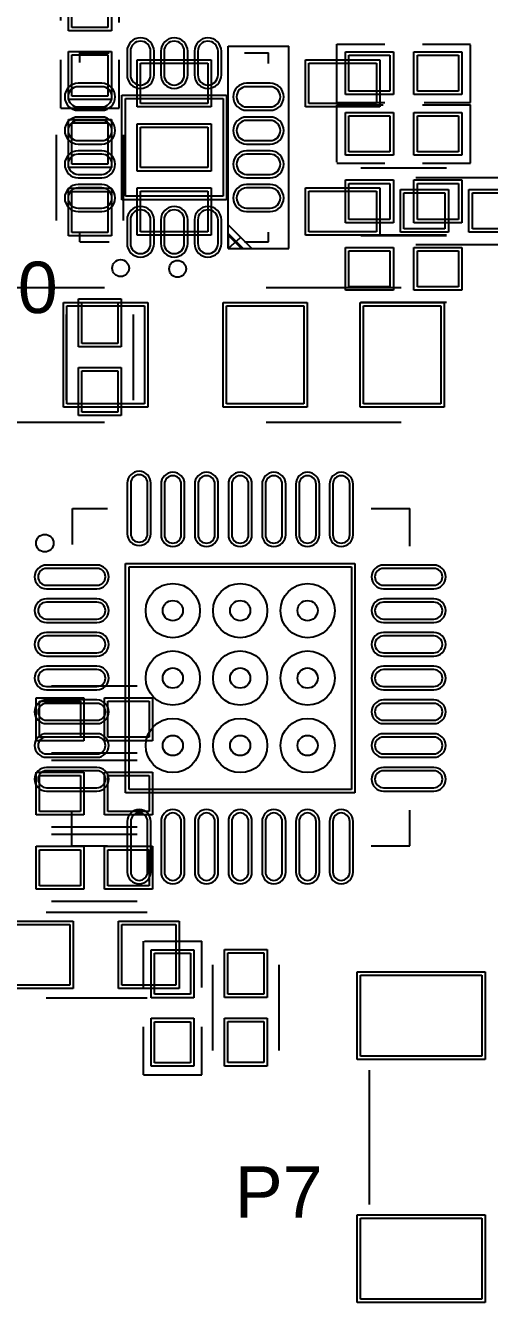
# Model space of a CAD drawing. Header units: inches. Extents: x -5 to 125, y -8 to 83.
# Drawn here: x 8.54 to 15.42, y 19.33 to 38.26 of the extents above; entities that cross this region are included whole.
import ezdxf

# ---------------------------------------------------------------- set-up
doc = ezdxf.new("R2010")
doc.units = ezdxf.units.IN
for name, color, linetype in [('Bottom Overlay', 54, 'Continuous'), ('Bottom Paste', 16, 'Continuous'), ('Bottom Solder', 6, 'Continuous'), ('Top Overlay', 2, 'Continuous'), ('Top Paste', 8, 'Continuous'), ('Top Solder', 216, 'Continuous')]:
    doc.layers.add(name, color=color, linetype=linetype)
doc.styles.add('Arial', font='', dxfattribs={"height": 0.2})
doc.styles.get('Arial').set_extended_font_data('Arial')

# ---------------------------------------------------------------- blocks, each defined once
blk = doc.blocks.new('CON2_1_4X3_1_H4_3_54')
at = {"layer": 'Top Overlay'}
for p, q in [((-2, 0.525), (-2, 1.45)), ((-1.025, 1.45), (-2, 1.45)), ((2, 1.45), (1.025, 1.45)), ((2, 0.525), (2, 1.45))]:
    blk.add_line(p, q, dxfattribs=at)
at = {"layer": 'Top Paste'}
for p, q in [((-0.8, 1.1), (-0.8, 2.65)), ((-0.8, 2.65), (-0.2, 2.65)), ((-0.2, 2.65), (-0.2, 1.1)), ((0.2, 1.1), (0.2, 2.65)), ((0.2, 2.65), (0.8, 2.65)), ((0.8, 2.65), (0.8, 1.1)), ((-0.2, 1.1), (-0.8, 1.1)), ((0.8, 1.1), (0.2, 1.1)), ((-2.4, -1.55), (-2.4, 0.25)), ((-2.4, 0.25), (-1.2, 0.25)), ((-1.2, 0.25), (-1.2, -1.55)), ((1.2, -1.55), (1.2, 0.25)), ((1.2, 0.25), (2.4, 0.25)), ((2.4, 0.25), (2.4, -1.55)), ((-1.2, -1.55), (-2.4, -1.55)), ((2.4, -1.55), (1.2, -1.55))]:
    blk.add_line(p, q, dxfattribs=at)
at = {"layer": 'Top Solder'}
for p, q in [((-0.85, 1.05), (-0.85, 2.7)), ((-0.85, 2.7), (-0.15, 2.7)), ((-0.15, 2.7), (-0.15, 1.05)), ((0.15, 1.05), (0.15, 2.7)), ((0.15, 2.7), (0.85, 2.7)), ((0.85, 2.7), (0.85, 1.05)), ((-0.15, 1.05), (-0.85, 1.05)), ((0.85, 1.05), (0.15, 1.05)), ((-2.45, -1.6), (-2.45, 0.3)), ((-2.45, 0.3), (-1.15, 0.3)), ((-1.15, 0.3), (-1.15, -1.6)), ((1.15, -1.6), (1.15, 0.3)), ((1.15, 0.3), (2.45, 0.3)), ((2.45, 0.3), (2.45, -1.6)), ((-1.15, -1.6), (-2.45, -1.6)), ((2.45, -1.6), (1.15, -1.6))]:
    blk.add_line(p, q, dxfattribs=at)
blk = doc.blocks.new('QFN28P_0_5BSC_5_5_H_58')
at = {"layer": 'Bottom Solder'}
for centre, radius in [((-1, 1), 0.402), ((0, 1), 0.402), ((1, 1), 0.402), ((-1, 1), 0.15), ((0, 1), 0.15), ((1, 1), 0.15), ((-1, 0), 0.402), ((0, 0), 0.402), ((1, 0), 0.402), ((-1, 0), 0.15), ((0, 0), 0.15), ((1, 0), 0.15), ((-1, -1), 0.402), ((0, -1), 0.402), ((1, -1), 0.402), ((-1, -1), 0.15), ((0, -1), 0.15), ((1, -1), 0.15)]:
    blk.add_circle(centre, radius, dxfattribs=at)
at = {"layer": 'Top Overlay'}
for p, q in [((-2.489, 2.515), (-1.968, 2.515)), ((-2.489, 1.981), (-2.489, 2.515)), ((1.943, 2.515), (2.515, 2.515)), ((2.515, 1.956), (2.515, 2.515)), ((-2.5, -2.489), (-2.5, -1.981)), ((2.515, -2.489), (2.515, -1.956)), ((-2.5, -2.489), (-1.968, -2.489)), ((1.943, -2.489), (2.515, -2.489))]:
    blk.add_line(p, q, dxfattribs=at)
blk.add_circle((-2.9, 2), 0.13, dxfattribs=at)
at = {"layer": 'Top Paste'}
for p, q in [((-1.625, 2.89), (-1.625, 2.14)), ((-1.375, 2.14), (-1.375, 2.89)), ((-1.125, 2.875), (-1.125, 2.125)), ((-0.875, 2.125), (-0.875, 2.875)), ((-0.625, 2.875), (-0.625, 2.125)), ((-0.375, 2.125), (-0.375, 2.875)), ((-0.125, 2.875), (-0.125, 2.125)), ((0.125, 2.125), (0.125, 2.875)), ((0.375, 2.875), (0.375, 2.125)), ((0.625, 2.125), (0.625, 2.875)), ((0.875, 2.875), (0.875, 2.125)), ((1.125, 2.125), (1.125, 2.875)), ((1.375, 2.875), (1.375, 2.125)), ((1.625, 2.125), (1.625, 2.875)), ((-2.125, 1.625), (-2.875, 1.625)), ((-1.65, 1.65), (1.65, 1.65)), ((-1.65, -1.65), (-1.65, 1.65)), ((1.65, 1.65), (1.65, -1.65)), ((2.875, 1.625), (2.125, 1.625)), ((-2.875, 1.375), (-2.125, 1.375)), ((2.125, 1.375), (2.875, 1.375)), ((-2.125, 1.125), (-2.875, 1.125)), ((2.875, 1.125), (2.125, 1.125)), ((-2.875, 0.875), (-2.125, 0.875)), ((2.125, 0.875), (2.875, 0.875)), ((-2.125, 0.625), (-2.875, 0.625)), ((2.875, 0.625), (2.125, 0.625)), ((-2.875, 0.375), (-2.125, 0.375)), ((2.125, 0.375), (2.875, 0.375)), ((-2.125, 0.125), (-2.875, 0.125)), ((2.875, 0.125), (2.125, 0.125)), ((-2.875, -0.125), (-2.125, -0.125)), ((2.125, -0.125), (2.875, -0.125)), ((-2.125, -0.375), (-2.875, -0.375)), ((2.875, -0.375), (2.125, -0.375)), ((-2.875, -0.625), (-2.125, -0.625)), ((2.125, -0.625), (2.875, -0.625)), ((-2.125, -0.875), (-2.875, -0.875)), ((2.875, -0.875), (2.125, -0.875)), ((-2.875, -1.125), (-2.125, -1.125)), ((2.125, -1.125), (2.875, -1.125)), ((-2.125, -1.375), (-2.875, -1.375)), ((2.875, -1.375), (2.125, -1.375)), ((-2.875, -1.625), (-2.125, -1.625)), ((1.65, -1.65), (-1.65, -1.65)), ((2.125, -1.625), (2.875, -1.625)), ((-1.625, -2.125), (-1.625, -2.875)), ((-1.375, -2.875), (-1.375, -2.125)), ((-1.125, -2.125), (-1.125, -2.875)), ((-0.875, -2.875), (-0.875, -2.125)), ((-0.625, -2.125), (-0.625, -2.875)), ((-0.375, -2.875), (-0.375, -2.125)), ((-0.125, -2.125), (-0.125, -2.875)), ((0.125, -2.875), (0.125, -2.125)), ((0.375, -2.125), (0.375, -2.875)), ((0.625, -2.875), (0.625, -2.125)), ((0.875, -2.125), (0.875, -2.875)), ((1.125, -2.875), (1.125, -2.125)), ((1.375, -2.125), (1.375, -2.875)), ((1.625, -2.875), (1.625, -2.125))]:
    blk.add_line(p, q, dxfattribs=at)
for centre, start, end in [((-1.5, 2.89), 0, 180), ((-1, 2.875), 0, 180), ((-0.5, 2.875), 0, 180), ((0, 2.875), 0, 180), ((0.5, 2.875), 0, 180), ((1, 2.875), 0, 180), ((1.5, 2.875), 0, 180), ((-1.5, 2.14), 180, 0), ((-1, 2.125), 180, 0), ((-0.5, 2.125), 180, 0), ((0, 2.125), 180, 0), ((0.5, 2.125), 180, 0), ((1, 2.125), 180, 0), ((1.5, 2.125), 180, 0), ((-2.875, 1.5), 90, 270), ((-2.125, 1.5), 270, 90), ((2.125, 1.5), 90, 270), ((2.875, 1.5), 270, 90), ((-2.875, 1), 90, 270), ((-2.125, 1), 270, 90), ((2.125, 1), 90, 270), ((2.875, 1), 270, 90), ((-2.875, 0.5), 90, 270), ((-2.125, 0.5), 270, 90), ((2.125, 0.5), 90, 270), ((2.875, 0.5), 270, 90), ((-2.875, 0), 90, 270), ((-2.125, 0), 270, 90), ((2.125, 0), 90, 270), ((2.875, 0), 270, 90), ((-2.875, -0.5), 90, 270), ((-2.125, -0.5), 270, 90), ((2.125, -0.5), 90, 270), ((2.875, -0.5), 270, 90), ((-2.875, -1), 90, 270), ((-2.125, -1), 270, 90), ((2.125, -1), 90, 270), ((2.875, -1), 270, 90), ((-2.875, -1.5), 90, 270), ((-2.125, -1.5), 270, 90), ((2.125, -1.5), 90, 270), ((2.875, -1.5), 270, 90), ((-1.5, -2.125), 0, 180), ((-1, -2.125), 0, 180), ((-0.5, -2.125), 0, 180), ((0, -2.125), 0, 180), ((0.5, -2.125), 0, 180), ((1, -2.125), 0, 180), ((1.5, -2.125), 0, 180), ((-1.5, -2.875), 180, 0), ((-1, -2.875), 180, 0), ((-0.5, -2.875), 180, 0), ((0, -2.875), 180, 0), ((0.5, -2.875), 180, 0), ((1, -2.875), 180, 0), ((1.5, -2.875), 180, 0)]:
    blk.add_arc(centre, 0.125, start, end, dxfattribs=at)
at = {"layer": 'Top Solder'}
for p, q in [((-1.675, 2.89), (-1.675, 2.14)), ((-1.325, 2.14), (-1.325, 2.89)), ((-1.175, 2.875), (-1.175, 2.125)), ((-0.825, 2.125), (-0.825, 2.875)), ((-0.675, 2.875), (-0.675, 2.125)), ((-0.325, 2.125), (-0.325, 2.875)), ((-0.175, 2.875), (-0.175, 2.125)), ((0.175, 2.125), (0.175, 2.875)), ((0.325, 2.875), (0.325, 2.125)), ((0.675, 2.125), (0.675, 2.875)), ((0.825, 2.875), (0.825, 2.125)), ((1.175, 2.125), (1.175, 2.875)), ((1.325, 2.875), (1.325, 2.125)), ((1.675, 2.125), (1.675, 2.875)), ((-2.125, 1.675), (-2.875, 1.675)), ((-1.7, 1.7), (1.7, 1.7)), ((-1.7, -1.7), (-1.7, 1.7)), ((1.7, 1.7), (1.7, -1.7)), ((2.875, 1.675), (2.125, 1.675)), ((-2.875, 1.325), (-2.125, 1.325)), ((2.125, 1.325), (2.875, 1.325)), ((-2.125, 1.175), (-2.875, 1.175)), ((2.875, 1.175), (2.125, 1.175)), ((-2.875, 0.825), (-2.125, 0.825)), ((2.125, 0.825), (2.875, 0.825)), ((-2.125, 0.675), (-2.875, 0.675)), ((2.875, 0.675), (2.125, 0.675)), ((-2.875, 0.325), (-2.125, 0.325)), ((2.125, 0.325), (2.875, 0.325)), ((-2.125, 0.175), (-2.875, 0.175)), ((2.875, 0.175), (2.125, 0.175)), ((-2.875, -0.175), (-2.125, -0.175)), ((2.125, -0.175), (2.875, -0.175)), ((-2.125, -0.325), (-2.875, -0.325)), ((2.875, -0.325), (2.125, -0.325)), ((-2.875, -0.675), (-2.125, -0.675)), ((2.125, -0.675), (2.875, -0.675)), ((-2.125, -0.825), (-2.875, -0.825)), ((2.875, -0.825), (2.125, -0.825)), ((-2.875, -1.175), (-2.125, -1.175)), ((2.125, -1.175), (2.875, -1.175)), ((-2.125, -1.325), (-2.875, -1.325)), ((2.875, -1.325), (2.125, -1.325)), ((-2.875, -1.675), (-2.125, -1.675)), ((1.7, -1.7), (-1.7, -1.7)), ((2.125, -1.675), (2.875, -1.675)), ((-1.675, -2.125), (-1.675, -2.875)), ((-1.325, -2.875), (-1.325, -2.125)), ((-1.175, -2.125), (-1.175, -2.875)), ((-0.825, -2.875), (-0.825, -2.125)), ((-0.675, -2.125), (-0.675, -2.875)), ((-0.325, -2.875), (-0.325, -2.125)), ((-0.175, -2.125), (-0.175, -2.875)), ((0.175, -2.875), (0.175, -2.125)), ((0.325, -2.125), (0.325, -2.875)), ((0.675, -2.875), (0.675, -2.125)), ((0.825, -2.125), (0.825, -2.875)), ((1.175, -2.875), (1.175, -2.125)), ((1.325, -2.125), (1.325, -2.875)), ((1.675, -2.875), (1.675, -2.125))]:
    blk.add_line(p, q, dxfattribs=at)
for centre, radius in [((-1, 1), 0.402), ((0, 1), 0.402), ((1, 1), 0.402), ((-1, 1), 0.15), ((0, 1), 0.15), ((1, 1), 0.15), ((-1, 0), 0.402), ((0, 0), 0.402), ((1, 0), 0.402), ((-1, 0), 0.15), ((0, 0), 0.15), ((1, 0), 0.15), ((-1, -1), 0.402), ((0, -1), 0.402), ((1, -1), 0.402), ((-1, -1), 0.15), ((0, -1), 0.15), ((1, -1), 0.15)]:
    blk.add_circle(centre, radius, dxfattribs=at)
for centre, start, end in [((-1.5, 2.89), 0, 180), ((-1, 2.875), 0, 180), ((-0.5, 2.875), 0, 180), ((0, 2.875), 0, 180), ((0.5, 2.875), 0, 180), ((1, 2.875), 0, 180), ((1.5, 2.875), 0, 180), ((-1.5, 2.14), 180, 0), ((-1, 2.125), 180, 0), ((-0.5, 2.125), 180, 0), ((0, 2.125), 180, 0), ((0.5, 2.125), 180, 0), ((1, 2.125), 180, 0), ((1.5, 2.125), 180, 0), ((-2.875, 1.5), 90, 270), ((-2.125, 1.5), 270, 90), ((2.125, 1.5), 90, 270), ((2.875, 1.5), 270, 90), ((-2.875, 1), 90, 270), ((-2.125, 1), 270, 90), ((2.125, 1), 90, 270), ((2.875, 1), 270, 90), ((-2.875, 0.5), 90, 270), ((-2.125, 0.5), 270, 90), ((2.125, 0.5), 90, 270), ((2.875, 0.5), 270, 90), ((-2.875, 0), 90, 270), ((-2.125, 0), 270, 90), ((2.125, 0), 90, 270), ((2.875, 0), 270, 90), ((-2.875, -0.5), 90, 270), ((-2.125, -0.5), 270, 90), ((2.125, -0.5), 90, 270), ((2.875, -0.5), 270, 90), ((-2.875, -1), 90, 270), ((-2.125, -1), 270, 90), ((2.125, -1), 90, 270), ((2.875, -1), 270, 90), ((-2.875, -1.5), 90, 270), ((-2.125, -1.5), 270, 90), ((2.125, -1.5), 90, 270), ((2.875, -1.5), 270, 90), ((-1.5, -2.125), 0, 180), ((-1, -2.125), 0, 180), ((-0.5, -2.125), 0, 180), ((0, -2.125), 0, 180), ((0.5, -2.125), 0, 180), ((1, -2.125), 0, 180), ((1.5, -2.125), 0, 180), ((-1.5, -2.875), 180, 0), ((-1, -2.875), 180, 0), ((-0.5, -2.875), 180, 0), ((0, -2.875), 180, 0), ((0.5, -2.875), 180, 0), ((1, -2.875), 180, 0), ((1.5, -2.875), 180, 0)]:
    blk.add_arc(centre, 0.175, start, end, dxfattribs=at)
blk = doc.blocks.new('WQFN14_0_5_2_5_2_5_84')
at = {"layer": 'Top Overlay'}
for p, q in [((-1.4, 1.4), (-1.4, 0.965)), ((-1.4, 1.4), (-1.257, 1.4)), ((1.257, 1.4), (1.4, 1.4)), ((1.4, 1.4), (1.4, 0.965)), ((-1.4, -1.041), (-1.4, -1.4)), ((1.4, -1.041), (1.4, -1.4)), ((-1.4, -1.4), (-1.257, -1.4)), ((1.245, -1.4), (1.4, -1.4))]:
    blk.add_line(p, q, dxfattribs=at)
blk.add_circle((-1.789, 0.795), 0.125, dxfattribs=at)
at = {"layer": 'Top Paste'}
for p, q in [((-0.9, 1.425), (-0.9, 1.075)), ((-0.6, 1.075), (-0.6, 1.425)), ((-0.4, 1.425), (-0.4, 1.075)), ((-0.1, 1.075), (-0.1, 1.425)), ((0.1, 1.425), (0.1, 1.075)), ((0.4, 1.075), (0.4, 1.425)), ((0.6, 1.425), (0.6, 1.075)), ((0.9, 1.075), (0.9, 1.425)), ((-1.075, 0.65), (-1.425, 0.65)), ((-0.725, 0.725), (0.725, 0.725)), ((-0.725, -0.725), (-0.725, 0.725)), ((0.725, 0.725), (0.725, -0.725)), ((1.425, 0.65), (1.075, 0.65)), ((-1.425, 0.35), (-1.075, 0.35)), ((1.075, 0.35), (1.425, 0.35)), ((-1.075, 0.15), (-1.425, 0.15)), ((1.425, 0.15), (1.075, 0.15)), ((-1.425, -0.15), (-1.075, -0.15)), ((1.075, -0.15), (1.425, -0.15)), ((-1.075, -0.35), (-1.425, -0.35)), ((1.425, -0.35), (1.075, -0.35)), ((-1.425, -0.65), (-1.075, -0.65)), ((0.725, -0.725), (-0.725, -0.725)), ((1.075, -0.65), (1.425, -0.65)), ((-0.9, -1.075), (-0.9, -1.425)), ((-0.6, -1.425), (-0.6, -1.075)), ((-0.4, -1.075), (-0.4, -1.425)), ((-0.1, -1.425), (-0.1, -1.075)), ((0.1, -1.075), (0.1, -1.425)), ((0.4, -1.425), (0.4, -1.075)), ((0.6, -1.075), (0.6, -1.425)), ((0.9, -1.425), (0.9, -1.075))]:
    blk.add_line(p, q, dxfattribs=at)
for centre, start, end in [((-0.75, 1.425), 0, 180), ((-0.25, 1.425), 0, 180), ((0.25, 1.425), 0, 180), ((0.75, 1.425), 0, 180), ((-0.75, 1.075), 180, 0), ((-0.25, 1.075), 180, 0), ((0.25, 1.075), 180, 0), ((0.75, 1.075), 180, 0), ((-1.425, 0.5), 90, 270), ((-1.075, 0.5), 270, 90), ((1.075, 0.5), 90, 270), ((1.425, 0.5), 270, 90), ((-1.425, 0), 90, 270), ((-1.075, 0), 270, 90), ((1.075, 0), 90, 270), ((1.425, 0), 270, 90), ((-1.425, -0.5), 90, 270), ((-1.075, -0.5), 270, 90), ((1.075, -0.5), 90, 270), ((1.425, -0.5), 270, 90), ((-0.75, -1.075), 0, 180), ((-0.25, -1.075), 0, 180), ((0.25, -1.075), 0, 180), ((0.75, -1.075), 0, 180), ((-0.75, -1.425), 180, 0), ((-0.25, -1.425), 180, 0), ((0.25, -1.425), 180, 0), ((0.75, -1.425), 180, 0)]:
    blk.add_arc(centre, 0.15, start, end, dxfattribs=at)
at = {"layer": 'Top Solder'}
for p, q in [((-0.95, 1.425), (-0.95, 1.075)), ((-0.55, 1.075), (-0.55, 1.425)), ((-0.45, 1.425), (-0.45, 1.075)), ((-0.05, 1.075), (-0.05, 1.425)), ((0.05, 1.425), (0.05, 1.075)), ((0.45, 1.075), (0.45, 1.425)), ((0.55, 1.425), (0.55, 1.075)), ((0.95, 1.075), (0.95, 1.425)), ((-0.775, 0.775), (0.775, 0.775)), ((-0.775, -0.775), (-0.775, 0.775)), ((0.775, 0.775), (0.775, -0.775)), ((-1.075, 0.7), (-1.425, 0.7)), ((1.425, 0.7), (1.075, 0.7)), ((-1.425, 0.3), (-1.075, 0.3)), ((-1.075, 0.2), (-1.425, 0.2)), ((1.075, 0.3), (1.425, 0.3)), ((1.425, 0.2), (1.075, 0.2)), ((-1.425, -0.2), (-1.075, -0.2)), ((-1.075, -0.3), (-1.425, -0.3)), ((1.075, -0.2), (1.425, -0.2)), ((1.425, -0.3), (1.075, -0.3)), ((-1.425, -0.7), (-1.075, -0.7)), ((1.075, -0.7), (1.425, -0.7)), ((0.775, -0.775), (-0.775, -0.775)), ((-0.95, -1.075), (-0.95, -1.425)), ((-0.55, -1.425), (-0.55, -1.075)), ((-0.45, -1.075), (-0.45, -1.425)), ((-0.05, -1.425), (-0.05, -1.075)), ((0.05, -1.075), (0.05, -1.425)), ((0.45, -1.425), (0.45, -1.075)), ((0.55, -1.075), (0.55, -1.425)), ((0.95, -1.425), (0.95, -1.075))]:
    blk.add_line(p, q, dxfattribs=at)
for centre, start, end in [((-0.75, 1.425), 0, 180), ((-0.25, 1.425), 0, 180), ((0.25, 1.425), 0, 180), ((0.75, 1.425), 0, 180), ((-0.75, 1.075), 180, 0), ((-0.25, 1.075), 180, 0), ((0.25, 1.075), 180, 0), ((0.75, 1.075), 180, 0), ((-1.425, 0.5), 90, 270), ((-1.075, 0.5), 270, 90), ((1.075, 0.5), 90, 270), ((1.425, 0.5), 270, 90), ((-1.425, 0), 90, 270), ((-1.075, 0), 270, 90), ((1.075, 0), 90, 270), ((1.425, 0), 270, 90), ((-1.425, -0.5), 90, 270), ((-1.075, -0.5), 270, 90), ((1.075, -0.5), 90, 270), ((1.425, -0.5), 270, 90), ((-0.75, -1.075), 0, 180), ((-0.25, -1.075), 0, 180), ((0.25, -1.075), 0, 180), ((0.75, -1.075), 0, 180), ((-0.75, -1.425), 180, 0), ((-0.25, -1.425), 180, 0), ((0.25, -1.425), 180, 0), ((0.75, -1.425), 180, 0)]:
    blk.add_arc(centre, 0.2, start, end, dxfattribs=at)
blk = doc.blocks.new('SOT_235_B_85')
at = {"layer": 'Bottom Overlay'}
for p, q in [((-0.45, 1.5), (0.45, 1.5)), ((-0.45, -1.5), (-0.45, 1.5)), ((0.45, -1.5), (0.45, 1.5)), ((-0.45, -1.15), (-0.1, -1.5)), ((-0.45, -1.275), (-0.225, -1.5)), ((-0.45, -1.275), (-0.45, -1.5)), ((-0.45, -1.3), (-0.225, -1.5)), ((-0.45, -1.3), (-0.25, -1.5)), ((-0.45, -1.5), (-0.265, -1.335)), ((-0.45, -1.5), (0.45, -1.5)), ((-0.1, -1.5), (-0.025, -1.5))]:
    blk.add_line(p, q, dxfattribs=at)
blk.add_circle((-1.2, -1.8), 0.125, dxfattribs=at)
at = {"layer": 'Bottom Paste'}
for p, q in [((-1.75, 0.65), (-1.75, 1.25)), ((-1.75, 1.25), (-0.75, 1.25)), ((-0.75, 1.25), (-0.75, 0.65)), ((0.75, 0.65), (0.75, 1.25)), ((0.75, 1.25), (1.75, 1.25)), ((1.75, 1.25), (1.75, 0.65)), ((-0.75, 0.65), (-1.75, 0.65)), ((1.75, 0.65), (0.75, 0.65)), ((-1.75, -0.3), (-1.75, 0.3)), ((-1.75, 0.3), (-0.75, 0.3)), ((-0.75, 0.3), (-0.75, -0.3)), ((-0.75, -0.3), (-1.75, -0.3)), ((-1.75, -1.25), (-1.75, -0.65)), ((-1.75, -0.65), (-0.75, -0.65)), ((-0.75, -0.65), (-0.75, -1.25)), ((0.75, -1.25), (0.75, -0.65)), ((0.75, -0.65), (1.75, -0.65)), ((1.75, -0.65), (1.75, -1.25)), ((-0.75, -1.25), (-1.75, -1.25)), ((1.75, -1.25), (0.75, -1.25))]:
    blk.add_line(p, q, dxfattribs=at)
at = {"layer": 'Bottom Solder'}
for p, q in [((-1.8, 0.6), (-1.8, 1.3)), ((-1.8, 1.3), (-0.7, 1.3)), ((-0.7, 1.3), (-0.7, 0.6)), ((0.7, 0.6), (0.7, 1.3)), ((0.7, 1.3), (1.8, 1.3)), ((1.8, 1.3), (1.8, 0.6)), ((-0.7, 0.6), (-1.8, 0.6)), ((1.8, 0.6), (0.7, 0.6)), ((-1.8, -0.35), (-1.8, 0.35)), ((-1.8, 0.35), (-0.7, 0.35)), ((-0.7, 0.35), (-0.7, -0.35)), ((-0.7, -0.35), (-1.8, -0.35)), ((-1.8, -1.3), (-1.8, -0.6)), ((-1.8, -0.6), (-0.7, -0.6)), ((-0.7, -0.6), (-0.7, -1.3)), ((0.7, -1.3), (0.7, -0.6)), ((0.7, -0.6), (1.8, -0.6)), ((1.8, -0.6), (1.8, -1.3)), ((-0.7, -1.3), (-1.8, -1.3)), ((1.8, -1.3), (0.7, -1.3))]:
    blk.add_line(p, q, dxfattribs=at)
blk = doc.blocks.new('0402R_144')
at = {"layer": 'Top Overlay'}
for p, q in [((-0.991, 0.432), (-0.991, -0.432)), ((-0.279, 0.432), (-0.991, 0.432)), ((0.991, 0.432), (0.279, 0.432)), ((0.991, 0.419), (0.991, -0.432)), ((-0.279, -0.432), (-0.991, -0.432)), ((0.991, -0.432), (0.305, -0.432))]:
    blk.add_line(p, q, dxfattribs=at)
at = {"layer": 'Top Paste'}
for p, q in [((-0.813, -0.267), (-0.813, 0.267)), ((-0.813, 0.267), (-0.203, 0.267)), ((-0.203, 0.267), (-0.203, -0.267)), ((0.203, -0.267), (0.203, 0.267)), ((0.203, 0.267), (0.813, 0.267)), ((0.813, 0.267), (0.813, -0.267)), ((-0.203, -0.267), (-0.813, -0.267)), ((0.813, -0.267), (0.203, -0.267))]:
    blk.add_line(p, q, dxfattribs=at)
at = {"layer": 'Top Solder'}
for p, q in [((-0.863, -0.317), (-0.863, 0.317)), ((-0.863, 0.317), (-0.153, 0.317)), ((-0.153, 0.317), (-0.153, -0.317)), ((0.153, -0.317), (0.153, 0.317)), ((0.153, 0.317), (0.863, 0.317)), ((0.863, 0.317), (0.863, -0.317)), ((-0.153, -0.317), (-0.863, -0.317)), ((0.863, -0.317), (0.153, -0.317))]:
    blk.add_line(p, q, dxfattribs=at)
blk = doc.blocks.new('0402R_145')
at = {"layer": 'Top Overlay'}
for p, q in [((-0.991, -0.432), (-0.991, 0.432)), ((-0.991, 0.432), (-0.279, 0.432)), ((0.279, 0.432), (0.991, 0.432)), ((0.991, -0.432), (0.991, 0.419)), ((-0.991, -0.432), (-0.279, -0.432)), ((0.305, -0.432), (0.991, -0.432))]:
    blk.add_line(p, q, dxfattribs=at)
at = {"layer": 'Top Paste'}
for p, q in [((-0.813, -0.267), (-0.813, 0.267)), ((-0.813, 0.267), (-0.203, 0.267)), ((-0.203, 0.267), (-0.203, -0.267)), ((0.203, -0.267), (0.203, 0.267)), ((0.203, 0.267), (0.813, 0.267)), ((0.813, 0.267), (0.813, -0.267)), ((-0.203, -0.267), (-0.813, -0.267)), ((0.813, -0.267), (0.203, -0.267))]:
    blk.add_line(p, q, dxfattribs=at)
at = {"layer": 'Top Solder'}
for p, q in [((-0.863, -0.317), (-0.863, 0.317)), ((-0.863, 0.317), (-0.153, 0.317)), ((-0.153, 0.317), (-0.153, -0.317)), ((0.153, -0.317), (0.153, 0.317)), ((0.153, 0.317), (0.863, 0.317)), ((0.863, 0.317), (0.863, -0.317)), ((-0.153, -0.317), (-0.863, -0.317)), ((0.863, -0.317), (0.153, -0.317))]:
    blk.add_line(p, q, dxfattribs=at)
blk = doc.blocks.new('0402R_B_156')
at = {"layer": 'Bottom Overlay'}
for p, q in [((-0.991, 0.432), (-0.279, 0.432)), ((-0.991, 0.432), (-0.991, -0.432)), ((0.305, 0.432), (0.991, 0.432)), ((0.991, 0.432), (0.991, -0.419)), ((-0.991, -0.432), (-0.279, -0.432)), ((0.279, -0.432), (0.991, -0.432))]:
    blk.add_line(p, q, dxfattribs=at)
at = {"layer": 'Bottom Paste'}
for p, q in [((-0.813, -0.267), (-0.813, 0.267)), ((-0.813, 0.267), (-0.203, 0.267)), ((-0.203, 0.267), (-0.203, -0.267)), ((0.203, -0.267), (0.203, 0.267)), ((0.203, 0.267), (0.813, 0.267)), ((0.813, 0.267), (0.813, -0.267)), ((-0.203, -0.267), (-0.813, -0.267)), ((0.813, -0.267), (0.203, -0.267))]:
    blk.add_line(p, q, dxfattribs=at)
at = {"layer": 'Bottom Solder'}
for p, q in [((-0.863, -0.317), (-0.863, 0.317)), ((-0.863, 0.317), (-0.153, 0.317)), ((-0.153, 0.317), (-0.153, -0.317)), ((0.153, -0.317), (0.153, 0.317)), ((0.153, 0.317), (0.863, 0.317)), ((0.863, 0.317), (0.863, -0.317)), ((-0.153, -0.317), (-0.863, -0.317)), ((0.863, -0.317), (0.153, -0.317))]:
    blk.add_line(p, q, dxfattribs=at)
blk = doc.blocks.new('0402R_219')
at = {"layer": 'Top Overlay'}
for p, q in [((-0.991, 0.432), (-0.279, 0.432)), ((-0.991, 0.432), (-0.991, -0.432)), ((0.279, 0.432), (0.991, 0.432)), ((0.991, 0.419), (0.991, -0.432)), ((-0.991, -0.432), (-0.279, -0.432)), ((0.305, -0.432), (0.991, -0.432))]:
    blk.add_line(p, q, dxfattribs=at)
at = {"layer": 'Top Paste'}
for p, q in [((-0.813, -0.267), (-0.813, 0.267)), ((-0.813, 0.267), (-0.203, 0.267)), ((-0.203, 0.267), (-0.203, -0.267)), ((0.203, -0.267), (0.203, 0.267)), ((0.203, 0.267), (0.813, 0.267)), ((0.813, 0.267), (0.813, -0.267)), ((-0.203, -0.267), (-0.813, -0.267)), ((0.813, -0.267), (0.203, -0.267))]:
    blk.add_line(p, q, dxfattribs=at)
at = {"layer": 'Top Solder'}
for p, q in [((-0.863, -0.317), (-0.863, 0.317)), ((-0.863, 0.317), (-0.153, 0.317)), ((-0.153, 0.317), (-0.153, -0.317)), ((0.153, -0.317), (0.153, 0.317)), ((0.153, 0.317), (0.863, 0.317)), ((0.863, 0.317), (0.863, -0.317)), ((-0.153, -0.317), (-0.863, -0.317)), ((0.863, -0.317), (0.153, -0.317))]:
    blk.add_line(p, q, dxfattribs=at)
blk = doc.blocks.new('0402C_382')
at = {"layer": 'Top Overlay'}
for p, q in [((0.635, 0.495), (-0.635, 0.495)), ((0.635, -0.495), (-0.635, -0.495))]:
    blk.add_line(p, q, dxfattribs=at)
at = {"layer": 'Top Paste'}
for p, q in [((-0.813, -0.267), (-0.813, 0.267)), ((-0.813, 0.267), (-0.203, 0.267)), ((-0.203, 0.267), (-0.203, -0.267)), ((0.203, -0.267), (0.203, 0.267)), ((0.203, 0.267), (0.813, 0.267)), ((0.813, 0.267), (0.813, -0.267)), ((-0.203, -0.267), (-0.813, -0.267)), ((0.813, -0.267), (0.203, -0.267))]:
    blk.add_line(p, q, dxfattribs=at)
at = {"layer": 'Top Solder'}
for p, q in [((-0.863, -0.317), (-0.863, 0.317)), ((-0.863, 0.317), (-0.153, 0.317)), ((-0.153, 0.317), (-0.153, -0.317)), ((0.153, -0.317), (0.153, 0.317)), ((0.153, 0.317), (0.863, 0.317)), ((0.863, 0.317), (0.863, -0.317)), ((-0.153, -0.317), (-0.863, -0.317)), ((0.863, -0.317), (0.153, -0.317))]:
    blk.add_line(p, q, dxfattribs=at)
blk = doc.blocks.new('0402C_383')
at = {"layer": 'Top Overlay'}
for p, q in [((0.635, 0.495), (-0.635, 0.495)), ((0.635, -0.495), (-0.635, -0.495))]:
    blk.add_line(p, q, dxfattribs=at)
at = {"layer": 'Top Paste'}
for p, q in [((-0.813, -0.267), (-0.813, 0.267)), ((-0.813, 0.267), (-0.203, 0.267)), ((-0.203, 0.267), (-0.203, -0.267)), ((0.203, -0.267), (0.203, 0.267)), ((0.203, 0.267), (0.813, 0.267)), ((0.813, 0.267), (0.813, -0.267)), ((-0.203, -0.267), (-0.813, -0.267)), ((0.813, -0.267), (0.203, -0.267))]:
    blk.add_line(p, q, dxfattribs=at)
at = {"layer": 'Top Solder'}
for p, q in [((-0.863, -0.317), (-0.863, 0.317)), ((-0.863, 0.317), (-0.153, 0.317)), ((-0.153, 0.317), (-0.153, -0.317)), ((0.153, -0.317), (0.153, 0.317)), ((0.153, 0.317), (0.863, 0.317)), ((0.863, 0.317), (0.863, -0.317)), ((-0.153, -0.317), (-0.863, -0.317)), ((0.863, -0.317), (0.153, -0.317))]:
    blk.add_line(p, q, dxfattribs=at)
blk = doc.blocks.new('0402C_390')
at = {"layer": 'Top Overlay'}
for p, q in [((-0.635, 0.495), (0.635, 0.495)), ((0.635, -0.495), (-0.635, -0.495))]:
    blk.add_line(p, q, dxfattribs=at)
at = {"layer": 'Top Paste'}
for p, q in [((-0.813, -0.267), (-0.813, 0.267)), ((-0.813, 0.267), (-0.203, 0.267)), ((-0.203, 0.267), (-0.203, -0.267)), ((0.203, -0.267), (0.203, 0.267)), ((0.203, 0.267), (0.813, 0.267)), ((0.813, 0.267), (0.813, -0.267)), ((-0.203, -0.267), (-0.813, -0.267)), ((0.813, -0.267), (0.203, -0.267))]:
    blk.add_line(p, q, dxfattribs=at)
at = {"layer": 'Top Solder'}
for p, q in [((-0.863, -0.317), (-0.863, 0.317)), ((-0.863, 0.317), (-0.153, 0.317)), ((-0.153, 0.317), (-0.153, -0.317)), ((0.153, -0.317), (0.153, 0.317)), ((0.153, 0.317), (0.863, 0.317)), ((0.863, 0.317), (0.863, -0.317)), ((-0.153, -0.317), (-0.863, -0.317)), ((0.863, -0.317), (0.153, -0.317))]:
    blk.add_line(p, q, dxfattribs=at)
blk = doc.blocks.new('0402C_B_394')
at = {"layer": 'Bottom Overlay'}
for p, q in [((0.635, 0.495), (-0.635, 0.495)), ((0.635, -0.495), (-0.635, -0.495))]:
    blk.add_line(p, q, dxfattribs=at)
at = {"layer": 'Bottom Paste'}
for p, q in [((-0.813, -0.267), (-0.813, 0.267)), ((-0.813, 0.267), (-0.203, 0.267)), ((-0.203, 0.267), (-0.203, -0.267)), ((0.203, -0.267), (0.203, 0.267)), ((0.203, 0.267), (0.813, 0.267)), ((0.813, 0.267), (0.813, -0.267)), ((-0.203, -0.267), (-0.813, -0.267)), ((0.813, -0.267), (0.203, -0.267))]:
    blk.add_line(p, q, dxfattribs=at)
at = {"layer": 'Bottom Solder'}
for p, q in [((-0.863, -0.317), (-0.863, 0.317)), ((-0.863, 0.317), (-0.153, 0.317)), ((-0.153, 0.317), (-0.153, -0.317)), ((0.153, -0.317), (0.153, 0.317)), ((0.153, 0.317), (0.863, 0.317)), ((0.863, 0.317), (0.863, -0.317)), ((-0.153, -0.317), (-0.863, -0.317)), ((0.863, -0.317), (0.153, -0.317))]:
    blk.add_line(p, q, dxfattribs=at)
blk = doc.blocks.new('0805C_B_395')
at = {"layer": 'Bottom Overlay'}
for p, q in [((-1, 1), (1, 1)), ((-1, -1), (1, -1))]:
    blk.add_line(p, q, dxfattribs=at)
at = {"layer": 'Bottom Paste'}
for p, q in [((-1.591, 0.725), (-0.441, 0.725)), ((-1.591, -0.725), (-1.591, 0.725)), ((-0.441, 0.725), (-0.441, -0.725)), ((0.441, 0.725), (1.591, 0.725)), ((0.441, -0.725), (0.441, 0.725)), ((1.591, 0.725), (1.591, -0.725)), ((-0.441, -0.725), (-1.591, -0.725)), ((1.591, -0.725), (0.441, -0.725))]:
    blk.add_line(p, q, dxfattribs=at)
at = {"layer": 'Bottom Solder'}
for p, q in [((-1.641, 0.775), (-0.391, 0.775)), ((-1.641, -0.775), (-1.641, 0.775)), ((-0.391, 0.775), (-0.391, -0.775)), ((0.391, 0.775), (1.641, 0.775)), ((0.391, -0.775), (0.391, 0.775)), ((1.641, 0.775), (1.641, -0.775)), ((-0.391, -0.775), (-1.641, -0.775)), ((1.641, -0.775), (0.391, -0.775))]:
    blk.add_line(p, q, dxfattribs=at)
blk = doc.blocks.new('0805C_B_396')
at = {"layer": 'Bottom Overlay'}
for p, q in [((1, 1), (-1, 1)), ((1, -1), (-1, -1))]:
    blk.add_line(p, q, dxfattribs=at)
at = {"layer": 'Bottom Paste'}
for p, q in [((-1.591, 0.725), (-0.441, 0.725)), ((-1.591, -0.725), (-1.591, 0.725)), ((-0.441, 0.725), (-0.441, -0.725)), ((0.441, 0.725), (1.591, 0.725)), ((0.441, -0.725), (0.441, 0.725)), ((1.591, 0.725), (1.591, -0.725)), ((-0.441, -0.725), (-1.591, -0.725)), ((1.591, -0.725), (0.441, -0.725))]:
    blk.add_line(p, q, dxfattribs=at)
at = {"layer": 'Bottom Solder'}
for p, q in [((-1.641, 0.775), (-0.391, 0.775)), ((-1.641, -0.775), (-1.641, 0.775)), ((-0.391, 0.775), (-0.391, -0.775)), ((0.391, 0.775), (1.641, 0.775)), ((0.391, -0.775), (0.391, 0.775)), ((1.641, 0.775), (1.641, -0.775)), ((-0.391, -0.775), (-1.641, -0.775)), ((1.641, -0.775), (0.391, -0.775))]:
    blk.add_line(p, q, dxfattribs=at)
blk = doc.blocks.new('0402C_B_397')
at = {"layer": 'Bottom Overlay'}
for p, q in [((-0.635, 0.495), (0.635, 0.495)), ((-0.635, -0.495), (0.635, -0.495))]:
    blk.add_line(p, q, dxfattribs=at)
at = {"layer": 'Bottom Paste'}
for p, q in [((-0.813, -0.267), (-0.813, 0.267)), ((-0.813, 0.267), (-0.203, 0.267)), ((-0.203, 0.267), (-0.203, -0.267)), ((0.203, -0.267), (0.203, 0.267)), ((0.203, 0.267), (0.813, 0.267)), ((0.813, 0.267), (0.813, -0.267)), ((-0.203, -0.267), (-0.813, -0.267)), ((0.813, -0.267), (0.203, -0.267))]:
    blk.add_line(p, q, dxfattribs=at)
at = {"layer": 'Bottom Solder'}
for p, q in [((-0.863, -0.317), (-0.863, 0.317)), ((-0.863, 0.317), (-0.153, 0.317)), ((-0.153, 0.317), (-0.153, -0.317)), ((0.153, -0.317), (0.153, 0.317)), ((0.153, 0.317), (0.863, 0.317)), ((0.863, 0.317), (0.863, -0.317)), ((-0.153, -0.317), (-0.863, -0.317)), ((0.863, -0.317), (0.153, -0.317))]:
    blk.add_line(p, q, dxfattribs=at)
blk = doc.blocks.new('0402C_B_440')
at = {"layer": 'Bottom Overlay'}
for p, q in [((0.635, 0.495), (-0.635, 0.495)), ((0.635, -0.495), (-0.635, -0.495))]:
    blk.add_line(p, q, dxfattribs=at)
at = {"layer": 'Bottom Paste'}
for p, q in [((-0.813, -0.267), (-0.813, 0.267)), ((-0.813, 0.267), (-0.203, 0.267)), ((-0.203, 0.267), (-0.203, -0.267)), ((0.203, -0.267), (0.203, 0.267)), ((0.203, 0.267), (0.813, 0.267)), ((0.813, 0.267), (0.813, -0.267)), ((-0.203, -0.267), (-0.813, -0.267)), ((0.813, -0.267), (0.203, -0.267))]:
    blk.add_line(p, q, dxfattribs=at)
at = {"layer": 'Bottom Solder'}
for p, q in [((-0.863, -0.317), (-0.863, 0.317)), ((-0.863, 0.317), (-0.153, 0.317)), ((-0.153, 0.317), (-0.153, -0.317)), ((0.153, -0.317), (0.153, 0.317)), ((0.153, 0.317), (0.863, 0.317)), ((0.863, 0.317), (0.863, -0.317)), ((-0.153, -0.317), (-0.863, -0.317)), ((0.863, -0.317), (0.153, -0.317))]:
    blk.add_line(p, q, dxfattribs=at)
blk = doc.blocks.new('0402C_B_441')
at = {"layer": 'Bottom Overlay'}
for p, q in [((0.635, 0.495), (-0.635, 0.495)), ((0.635, -0.495), (-0.635, -0.495))]:
    blk.add_line(p, q, dxfattribs=at)
at = {"layer": 'Bottom Paste'}
for p, q in [((-0.813, -0.267), (-0.813, 0.267)), ((-0.813, 0.267), (-0.203, 0.267)), ((-0.203, 0.267), (-0.203, -0.267)), ((0.203, -0.267), (0.203, 0.267)), ((0.203, 0.267), (0.813, 0.267)), ((0.813, 0.267), (0.813, -0.267)), ((-0.203, -0.267), (-0.813, -0.267)), ((0.813, -0.267), (0.203, -0.267))]:
    blk.add_line(p, q, dxfattribs=at)
at = {"layer": 'Bottom Solder'}
for p, q in [((-0.863, -0.317), (-0.863, 0.317)), ((-0.863, 0.317), (-0.153, 0.317)), ((-0.153, 0.317), (-0.153, -0.317)), ((0.153, -0.317), (0.153, 0.317)), ((0.153, 0.317), (0.863, 0.317)), ((0.863, 0.317), (0.863, -0.317)), ((-0.153, -0.317), (-0.863, -0.317)), ((0.863, -0.317), (0.153, -0.317))]:
    blk.add_line(p, q, dxfattribs=at)
blk = doc.blocks.new('0402C_B_442')
at = {"layer": 'Bottom Overlay'}
for p, q in [((0.635, 0.495), (-0.635, 0.495)), ((0.635, -0.495), (-0.635, -0.495))]:
    blk.add_line(p, q, dxfattribs=at)
at = {"layer": 'Bottom Paste'}
for p, q in [((-0.813, -0.267), (-0.813, 0.267)), ((-0.813, 0.267), (-0.203, 0.267)), ((-0.203, 0.267), (-0.203, -0.267)), ((0.203, -0.267), (0.203, 0.267)), ((0.203, 0.267), (0.813, 0.267)), ((0.813, 0.267), (0.813, -0.267)), ((-0.203, -0.267), (-0.813, -0.267)), ((0.813, -0.267), (0.203, -0.267))]:
    blk.add_line(p, q, dxfattribs=at)
at = {"layer": 'Bottom Solder'}
for p, q in [((-0.863, -0.317), (-0.863, 0.317)), ((-0.863, 0.317), (-0.153, 0.317)), ((-0.153, 0.317), (-0.153, -0.317)), ((0.153, -0.317), (0.153, 0.317)), ((0.153, 0.317), (0.863, 0.317)), ((0.863, 0.317), (0.863, -0.317)), ((-0.153, -0.317), (-0.863, -0.317)), ((0.863, -0.317), (0.153, -0.317))]:
    blk.add_line(p, q, dxfattribs=at)
blk = doc.blocks.new('0402C_443')
at = {"layer": 'Top Overlay'}
for p, q in [((0.635, 0.495), (-0.635, 0.495)), ((-0.635, -0.495), (0.635, -0.495))]:
    blk.add_line(p, q, dxfattribs=at)
at = {"layer": 'Top Paste'}
for p, q in [((-0.813, -0.267), (-0.813, 0.267)), ((-0.813, 0.267), (-0.203, 0.267)), ((-0.203, 0.267), (-0.203, -0.267)), ((0.203, -0.267), (0.203, 0.267)), ((0.203, 0.267), (0.813, 0.267)), ((0.813, 0.267), (0.813, -0.267)), ((-0.203, -0.267), (-0.813, -0.267)), ((0.813, -0.267), (0.203, -0.267))]:
    blk.add_line(p, q, dxfattribs=at)
at = {"layer": 'Top Solder'}
for p, q in [((-0.863, -0.317), (-0.863, 0.317)), ((-0.863, 0.317), (-0.153, 0.317)), ((-0.153, 0.317), (-0.153, -0.317)), ((0.153, -0.317), (0.153, 0.317)), ((0.153, 0.317), (0.863, 0.317)), ((0.863, 0.317), (0.863, -0.317)), ((-0.153, -0.317), (-0.863, -0.317)), ((0.863, -0.317), (0.153, -0.317))]:
    blk.add_line(p, q, dxfattribs=at)
blk = doc.blocks.new('0603C_B_447')
at = {"layer": 'Bottom Overlay'}
for p, q in [((0.738, 0.635), (-0.762, 0.635)), ((0.738, -0.635), (-0.762, -0.635))]:
    blk.add_line(p, q, dxfattribs=at)
at = {"layer": 'Bottom Paste'}
for p, q in [((-1.187, -0.45), (-1.187, 0.45)), ((-1.187, 0.45), (-0.387, 0.45)), ((-0.387, 0.45), (-0.387, -0.45)), ((0.387, -0.45), (0.387, 0.45)), ((0.387, 0.45), (1.187, 0.45)), ((1.187, 0.45), (1.187, -0.45)), ((-0.387, -0.45), (-1.187, -0.45)), ((1.187, -0.45), (0.387, -0.45))]:
    blk.add_line(p, q, dxfattribs=at)
at = {"layer": 'Bottom Solder'}
for p, q in [((-1.237, -0.5), (-1.237, 0.5)), ((-1.237, 0.5), (-0.337, 0.5)), ((-0.337, 0.5), (-0.337, -0.5)), ((0.337, -0.5), (0.337, 0.5)), ((0.337, 0.5), (1.237, 0.5)), ((1.237, 0.5), (1.237, -0.5)), ((-0.337, -0.5), (-1.237, -0.5)), ((1.237, -0.5), (0.337, -0.5))]:
    blk.add_line(p, q, dxfattribs=at)

msp = doc.modelspace()

# ---------------------------------------------------------------- linework, layer by layer
at = {"layer": 'Top Overlay'}
msp.add_line((13.642, 20.777), (13.642, 22.77), dxfattribs=at)

# ---------------------------------------------------------------- block references
for name, p, rotation in [('0402R_B_156', (9.494, 38.025), 90), ('WQFN14_0_5_2_5_2_5_84', (10.744, 36.45), 90), ('0402R_144', (14.149, 36.65), 180), ('0402C_B_394', (9.494, 36), 270), ('0402C_382', (14.149, 35.65), 180), ('0402C_383', (14.149, 34.65), 180), ('0805C_B_396', (13.11, 33.375), 180), ('0402C_390', (9.64, 33.34), 270), ('0402C_B_440', (9.557, 27.972), 180), ('0402C_B_442', (9.557, 26.872), 180), ('0402C_B_441', (9.557, 25.772), 180), ('0603C_B_447', (9.58, 24.48), 180), ('0402R_219', (10.72, 23.692), 90), ('0402C_443', (11.808, 23.695), 90), ('CON2_1_4X3_1_H4_3_54', (15.057, 21.777), 270)]:
    msp.add_blockref(name, p, dxfattribs=dict(rotation=rotation))
for name, p in [('SOT_235_B_85', (11.994, 36.45)), ('0402R_145', (14.149, 37.55)), ('0402C_B_397', (14.965, 35.508)), ('0805C_B_395', (8.71, 33.375)), ('QFN28P_0_5BSC_5_5_H_58', (11.723, 28.583))]:
    msp.add_blockref(name, p)

# ---------------------------------------------------------------- texts
at = {"layer": 'Top Overlay', "style": 'Arial'}
for s, p in [('P10', (7.121, 33.994)), ('P7', (11.644, 20.583))]:
    msp.add_text(s, height=0.762, dxfattribs=at).set_placement(p)

doc.saveas('drawing.dxf')
